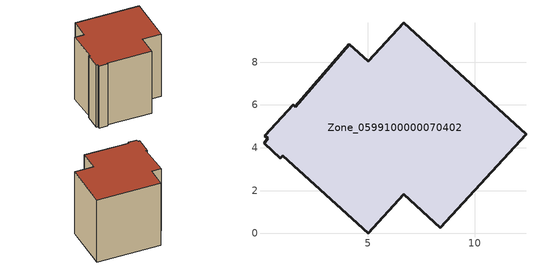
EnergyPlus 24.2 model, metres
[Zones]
Zone_0599100000070402
 floor ground (C_G): 0.34,4.44 0.19,4.57 1.51,6.01 1.61,5.92 4.13,8.84 5.01,8.03 6.68,9.85 12.38,4.63 8.38,0.26 6.68,1.82 5.01,0 1.03,3.64 0.92,3.52 0.15,4.22 z0
 wall outside (C_F): 5.01,0 6.68,1.82 8.38,0.26 12.38,4.63 6.68,9.85 5.01,8.03 4.13,8.84 1.61,5.92 1.51,6.01 0.19,4.57 0.34,4.44 0.15,4.22 0.92,3.52 1.03,3.64 5.01,0 z0:8.34
 roof outside (C_R): 0.34,4.44 0.15,4.22 0.92,3.52 1.03,3.64 5.01,0 6.68,1.82 8.38,0.26 12.38,4.63 6.68,9.85 5.01,8.03 4.13,8.84 1.61,5.92 1.51,6.01 0.19,4.57 z8.34
[BUILDING]
Pand.0599100000070402: North Axis=0; Terrain=City; Loads Convergence Tolerance Value=0.04; Temperature Convergence Tolerance Value=0.4; Solar Distribution=FullExterior; Maximum Number of Warmup Days=25; Minimum Number of Warmup Days=1
[Site:Location]
Rotterdam.The.Hague.AP_ZH_NLD Design_Conditions: Latitude=51.96; Longitude=4.45; Time Zone=1; Elevation=-4.5
[SITE:GROUNDTEMPERATURE:BUILDINGSURFACE]
18, 18, 18, 18, 18, 18, 18, 18, 18, 18, 18, 18
[MATERIAL] Thermal Absorptance=0.9; Solar Absorptance=0.7; Visible Absorptance=0.7
Name | Roughness | Thickness | Conductivity | Density | Specific Heat
G.TC.1975-1991 | MediumSmooth | 0.15 | 0.288461 | 540 | 1210
F.TC.1975-1991 | Rough | 0.3 | 0.230769 | 1920 | 840
R.TC.1975-1991 | MediumRough | 0.2 | 0.153846 | 1500 | 1000
[CONSTRUCTION]
C_G: G.TC.1975-1991
C_F: F.TC.1975-1991
C_R: R.TC.1975-1991
[ZONE]
Zone_0599100000070402: Type=1; Multiplier=1; Ceiling Height=Autocalculate; Volume=Autocalculate; Floor Area=autocalculate; Part of Total Floor Area=Yes
[ZONEINFILTRATION:DESIGNFLOWRATE]
Infil_Zone_0599100000070402: Zone or ZoneList or Space or SpaceList=Zone_0599100000070402; Schedule=AlwaysOn; Design Flow Rate Calculation Method=Flow/Area; Flow Rate per Floor Area=0.003; Constant Term Coefficient=1; Temperature Term Coefficient=0; Velocity Term Coefficient=0; Velocity Squared Term Coefficient=0
[HVACTEMPLATE:ZONE:IDEALLOADSAIRSYSTEM]
Zone_0599100000070402: Maximum Heating Supply Air Temperature=50; Minimum Cooling Supply Air Temperature=13; Maximum Heating Supply Air Humidity Ratio=0.0156; Minimum Cooling Supply Air Humidity Ratio=0.0077; Heating Limit=NoLimit; Cooling Limit=NoLimit; Dehumidification Control Type=ConstantSensibleHeatRatio; Cooling Sensible Heat Ratio=0.7; Dehumidification Setpoint=60; Humidification Control Type=None; Humidification Setpoint=30; Outdoor Air Method=None; Outdoor Air Flow Rate per Person=0.00944; Outdoor Air Flow Rate per Zone Floor Area=0; Outdoor Air Flow Rate per Zone=0; Demand Controlled Ventilation Type=None; Outdoor Air Economizer Type=NoEconomizer; Heat Recovery Type=None; Sensible Heat Recovery Effectiveness=0.7; Latent Heat Recovery Effectiveness=0.65
[ZONECONTROL:THERMOSTAT]
ThermostatControl_Zone_0599100000070402: Zone or ZoneList=Zone_0599100000070402; Control Type Schedule=DualSetpointControlType; Control 1=Thermostat_Zone_0599100000070402; Temperature Difference Between Cutout And Setpoint=0
[THERMOSTATSETPOINT:DUALSETPOINT]
Thermostat_Zone_0599100000070402: Heating Setpoint Temperature Schedule=HeatingSetpoint_Zone_0599100000070402; Cooling Setpoint Temperature Schedule=CoolingSetpoint_Zone_0599100000070402
[SCHEDULE:COMPACT]
HeatingSetpoint_Zone_0599100000070402: Through: 12/31, For: AllDays, Until: 24:00, 21
CoolingSetpoint_Zone_0599100000070402: Through: 12/31, For: AllDays, Until: 24:00, 24
DualSetpointControlType: Through: 12/31, For: AllDays, Until: 24:00, 4
AlwaysOn: Through: 12/31, For: AllDays, Until: 24:00, 1
